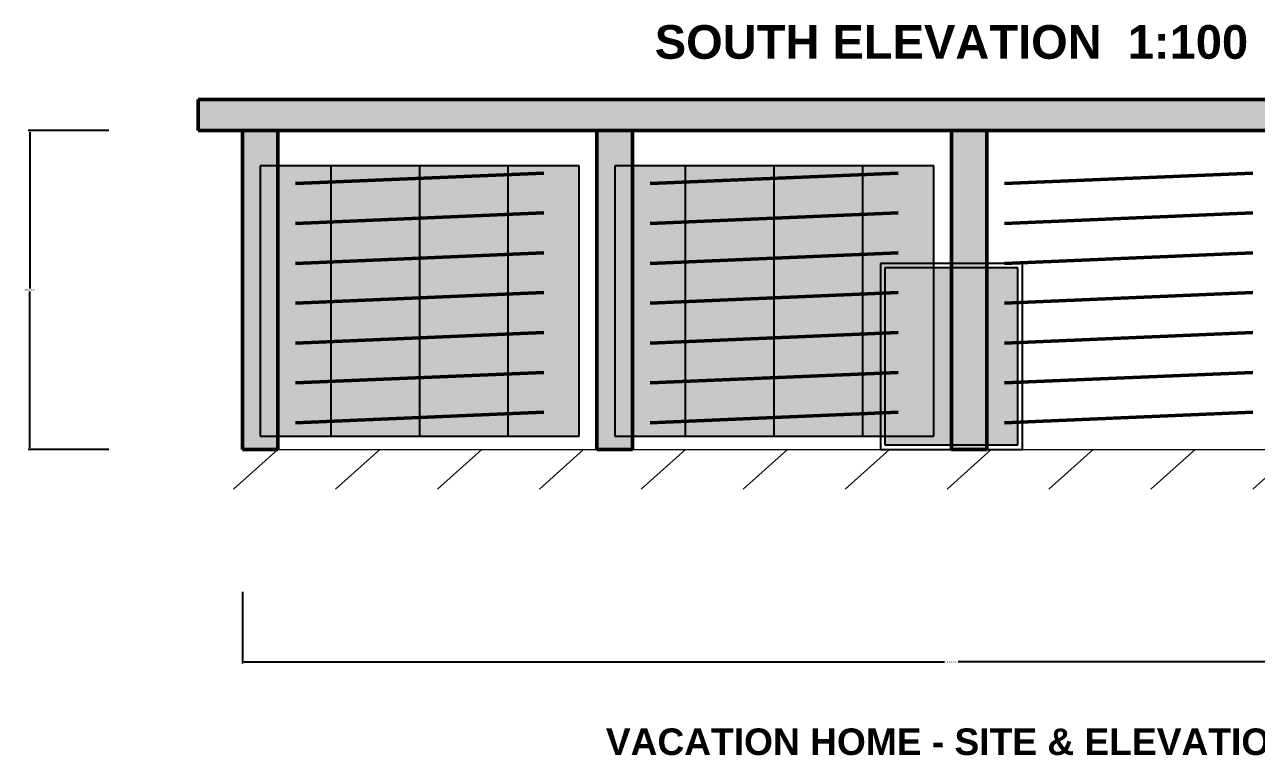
# Model space of a CAD drawing. Header units: millimetres. Extents: x -3865 to 70451, y -15454 to 26644.
# Drawn here: x 49542 to 63441, y -15454 to -7204 of the extents above; entities that cross this region are included whole.
import ezdxf
from ezdxf.enums import TextEntityAlignment as Align

# ---------------------------------------------------------------- set-up
doc = ezdxf.new("R2010")
doc.units = ezdxf.units.MM
doc.header["$MEASUREMENT"] = 0
for name, color, linetype, lineweight in [('A-DIM-2', 3, 'Continuous', 18), ('A-DIM-3', 4, 'Continuous', 18), ('A-GLAZ', 151, 'Continuous', 25), ('ELEV-GND', 252, 'Continuous', 13), ('ELEV-ROOF', 30, 'Continuous', 50), ('ELEV-WALL', 7, 'Continuous', 50), ('G-TTLB', 7, 'Continuous', 35)]:
    doc.layers.add(name, color=color, linetype=linetype, lineweight=lineweight)
doc.styles.add('ARIAL-BOLD', font='arialbd.ttf')
doc.dimstyles.get("Standard").update_dxf_attribs({"dimtxt": 0.18, "dimasz": 0.18, "dimexe": 0.18, "dimexo": 0.0625, "dimgap": 0.09, "dimtad": 0, "dimtih": 1, "dimtoh": 1, "dimdec": 4, "dimzin": 0, "dimdsep": 46, "dimtxsty": 'Standard', "dimcen": 0.09, "dimadec": 0, "dimazin": 0, "dimtfac": 1, "dimtdec": 4, "dimtofl": 0, "dimtmove": 0, "dimatfit": 3, "dimfxl": 1, "dimtolj": 1, "dimtzin": 0, "dimarcsym": 0})

# ---------------------------------------------------------------- blocks, each defined once
blk = doc.blocks.new('*D12')
at = {"layer": 'A-DIM-3', "color": 0, "lineweight": -2, "transparency": 16777216}
for p, q in [((52000, -13606.25), (52000, -14418)), ((68000, -13606.25), (68000, -14418)), ((52018, -14400), (59923.5, -14400)), ((67982, -14400), (60076.5, -14400))]:
    blk.add_line(p, q, dxfattribs=at)
at = {"layer": 'A-DIM-3', "color": 0, "transparency": 16777216}
for points in [[(52018, -14397), (52018, -14403), (52000, -14400)], [(67982, -14397), (67982, -14403), (68000, -14400)]]:
    blk.add_solid(points, dxfattribs=at)
at = {"layer": 'Defpoints', "color": 0, "transparency": 16777216}
for p in [(52000, -13600), (68000, -13600), (68000, -14400)]:
    blk.add_point(p, dxfattribs=at)
at = {"layer": 'A-DIM-3', "color": 0, "transparency": 16777216, "insert": (60000, -14400), "char_height": 18, "attachment_point": 5}
blk.add_mtext('\\A1;16000.0000', dxfattribs=at)
blk = doc.blocks.new('*D13')
at = {"layer": 'A-DIM-2', "color": 0, "lineweight": -2, "transparency": 16777216}
for p, q in [((50493.75, -8400), (49582, -8400)), ((49600, -8418), (49600, -10182)), ((49600, -11982), (49600, -10218)), ((50493.75, -12000), (49582, -12000))]:
    blk.add_line(p, q, dxfattribs=at)
at = {"layer": 'A-DIM-2', "color": 0, "transparency": 16777216}
for points in [[(49597, -8418), (49603, -8418), (49600, -8400)], [(49597, -11982), (49603, -11982), (49600, -12000)]]:
    blk.add_solid(points, dxfattribs=at)
at = {"layer": 'Defpoints', "color": 0, "transparency": 16777216}
for p in [(49600, -8400), (50500, -8400), (50500, -12000)]:
    blk.add_point(p, dxfattribs=at)
at = {"layer": 'A-DIM-2', "color": 0, "transparency": 16777216, "insert": (49600, -10200), "char_height": 18, "attachment_point": 5}
blk.add_mtext('\\A1;3600.0000', dxfattribs=at)

msp = doc.modelspace()

# ---------------------------------------------------------------- hatches: boundary and pattern name
msp.add_hatch(color=256).paths.add_polyline_path([(59250, -11950), (60750, -11950), (60750, -9950), (59250, -9950)])
at = {"layer": 'A-GLAZ'}
for points in [[(52200, -11850), (55800, -11850), (55800, -8800), (52200, -8800)], [(56200, -11850), (59800, -11850), (59800, -8800), (56200, -8800)]]:
    msp.add_hatch(color=151, dxfattribs=at).paths.add_polyline_path(points)
at = {"layer": 'ELEV-ROOF'}
msp.add_hatch(color=30, dxfattribs=at).paths.add_polyline_path([(51500, -8400), (68500, -8400), (68500, -8050), (51500, -8050)])
at = {"layer": 'ELEV-WALL'}
for points in [[(52000, -12000), (52400, -12000), (52400, -8400), (52000, -8400)], [(56000, -12000), (56400, -12000), (56400, -8400), (56000, -8400)], [(60000, -12000), (60400, -12000), (60400, -8400), (60000, -8400)]]:
    msp.add_hatch(color=33, dxfattribs=at).paths.add_polyline_path(points)

# ---------------------------------------------------------------- linework, layer by layer
for p, q in [((60800, -9900), (59200, -9900)), ((59200, -9900), (59200, -12000)), ((60750, -9950), (59250, -9950)), ((59250, -9950), (59250, -11950)), ((60750, -11950), (60750, -9950)), ((60800, -12000), (60800, -9900)), ((59250, -11950), (60750, -11950)), ((59200, -12000), (60800, -12000))]:
    msp.add_line(p, q)
at = {"layer": 'A-GLAZ'}
for p, q in [((55800, -8800), (52200, -8800)), ((52200, -8800), (52200, -11850)), ((53000, -11850), (53000, -8800)), ((54000, -11850), (54000, -8800)), ((55000, -11850), (55000, -8800)), ((55800, -11850), (55800, -8800)), ((59800, -8800), (56200, -8800)), ((56200, -8800), (56200, -11850)), ((57000, -11850), (57000, -8800)), ((58000, -11850), (58000, -8800)), ((59000, -11850), (59000, -8800)), ((59800, -11850), (59800, -8800)), ((52200, -11850), (55800, -11850)), ((56200, -11850), (59800, -11850))]:
    msp.add_line(p, q, dxfattribs=at)
at = {"layer": 'ELEV-GND'}
for p, q in [((52400, -12000), (51900, -12450)), ((52000, -12000), (68000, -12000)), ((53550, -12000), (53050, -12450)), ((54700, -12000), (54200, -12450)), ((55850, -12000), (55350, -12450)), ((57000, -12000), (56500, -12450)), ((58150, -12000), (57650, -12450)), ((59300, -12000), (58800, -12450)), ((60450, -12000), (59950, -12450)), ((61600, -12000), (61100, -12450)), ((62750, -12000), (62250, -12450)), ((63900, -12000), (63400, -12450))]:
    msp.add_line(p, q, dxfattribs=at)
at = {"layer": 'ELEV-ROOF'}
for p, q in [((68500, -8050), (51500, -8050)), ((51500, -8050), (51500, -8400)), ((51500, -8400), (68500, -8400))]:
    msp.add_line(p, q, dxfattribs=at)
at = {"layer": 'ELEV-WALL'}
for p, q in [((52400, -8400), (52000, -8400)), ((52000, -8400), (52000, -12000)), ((52400, -12000), (52400, -8400)), ((56400, -8400), (56000, -8400)), ((56000, -8400), (56000, -12000)), ((56400, -12000), (56400, -8400)), ((60400, -8400), (60000, -8400)), ((60000, -8400), (60000, -12000)), ((60400, -12000), (60400, -8400)), ((52600, -9000), (55400, -8880)), ((56600, -9000), (59400, -8880)), ((60600, -9000), (63400, -8880)), ((52600, -9450), (55400, -9330)), ((56600, -9450), (59400, -9330)), ((60600, -9450), (63400, -9330)), ((52600, -9900), (55400, -9780)), ((56600, -9900), (59400, -9780)), ((60600, -9900), (63400, -9780)), ((52600, -10350), (55400, -10230)), ((56600, -10350), (59400, -10230)), ((60600, -10350), (63400, -10230)), ((52600, -10800), (55400, -10680)), ((56600, -10800), (59400, -10680)), ((60600, -10800), (63400, -10680)), ((52600, -11250), (55400, -11130)), ((56600, -11250), (59400, -11130)), ((60600, -11250), (63400, -11130)), ((52600, -11700), (55400, -11580)), ((56600, -11700), (59400, -11580)), ((60600, -11700), (63400, -11580)), ((52000, -12000), (52400, -12000)), ((56000, -12000), (56400, -12000)), ((60000, -12000), (60400, -12000))]:
    msp.add_line(p, q, dxfattribs=at)

# ---------------------------------------------------------------- texts
at = {"layer": 'G-TTLB', "style": 'ARIAL-BOLD'}
for s, height, p in [('SOUTH ELEVATION  1:100', 380, (60000, -7400)), ('VACATION HOME - SITE & ELEVATION', 300, (60000, -15300))]:
    msp.add_text(s, height=height, dxfattribs=at).set_placement(p, align=Align.MIDDLE)

# ---------------------------------------------------------------- dimensions: what is measured, and where the dimension line sits
at = {"layer": 'A-DIM-2'}
dim = msp.add_aligned_dim(p1=(50500, -12000), p2=(50500, -8400), distance=900, dimstyle='Standard', override={"dimscale": 100}, dxfattribs=at)
dim.commit()
dim.dimension.update_dxf_attribs({"geometry": '*D13', "text_midpoint": (49600, -10200)})
at = {"layer": 'A-DIM-3'}
dim = msp.add_aligned_dim(p1=(52000, -13600), p2=(68000, -13600), distance=-800, dimstyle='Standard', override={"dimscale": 100}, dxfattribs=at)
dim.commit()
dim.dimension.update_dxf_attribs({"geometry": '*D12', "text_midpoint": (60000, -14400)})

doc.saveas('drawing.dxf')
